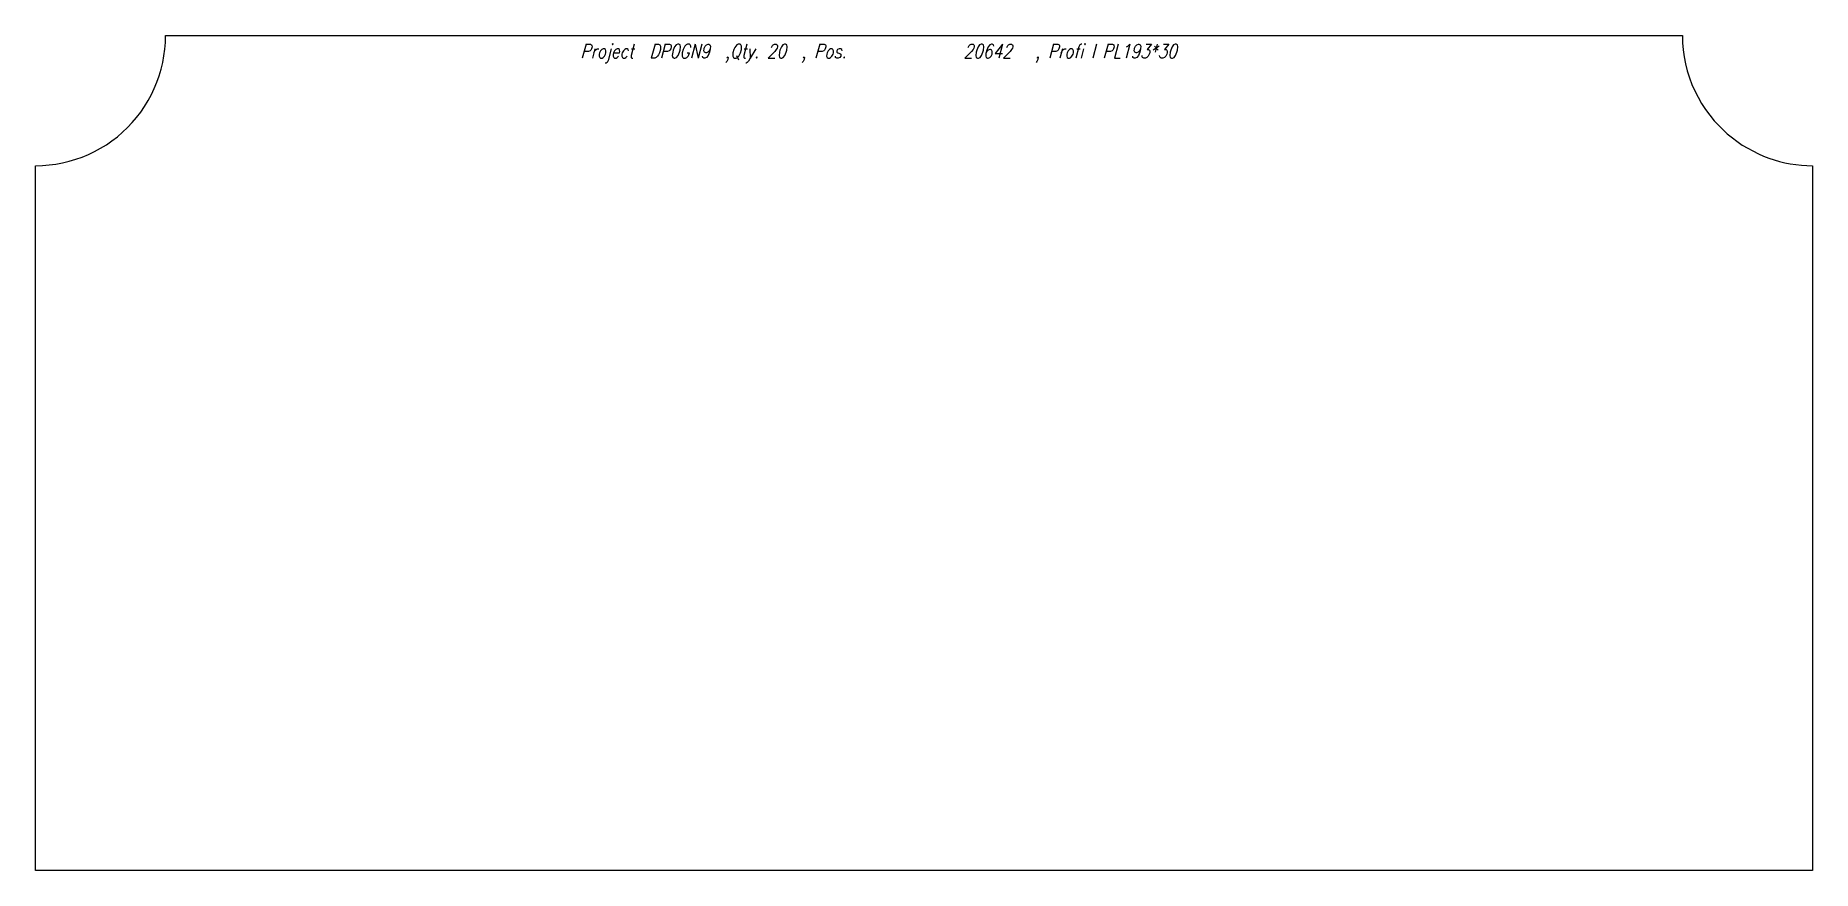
# Model space of a CAD drawing. Extents: x 0 to 410, y -96 to 96.
import ezdxf

# ---------------------------------------------------------------- set-up
doc = ezdxf.new("R2010")
doc.units = 0
doc.header["$LTSCALE"] = 10
doc.layers.add('TEILE', color=7, linetype='CONTINUOUS')
doc.layers.add('UNTERSCHRIFT', color=7, linetype='CONTINUOUS')
doc.styles.get("Standard").update_dxf_attribs({"font": 'ROMANS'})

msp = doc.modelspace()

# ---------------------------------------------------------------- linework, layer by layer
at = {"layer": 'TEILE', "color": 2}
for p, q in [((29.835655, 93.114159), (29.958885, 94.679932)), ((29.958885, 94.679932), (29.999998, 96.250008)), ((29.999998, 96.250008), (30, 96.25)), ((30, 96.25), (380, 96.25)), ((380, 96.25), (380.045227, 94.603134)), ((380.045227, 94.603134), (380.180817, 92.961243)), ((29.344429, 90.012657), (29.630651, 91.556969)), ((29.630651, 91.556969), (29.835655, 93.114159)), ((380.180817, 92.961243), (380.406311, 91.329269)), ((380.406311, 91.329269), (380.721069, 89.712143)), ((28.007416, 85.49897), (28.5317, 86.979492)), ((28.5317, 86.979492), (28.977776, 88.485428)), ((28.977776, 88.485428), (29.344429, 90.012657)), ((380.721069, 89.712143), (381.124115, 88.114716)), ((381.124115, 88.114716), (381.614227, 86.541832)), ((381.614227, 86.541832), (382.189972, 84.998238)), ((25.980768, 81.250008), (26.730202, 82.630295)), ((26.730202, 82.630295), (27.406368, 84.047913)), ((27.406368, 84.047913), (28.007416, 85.49897)), ((382.189972, 84.998238), (382.849579, 83.488556)), ((382.849579, 83.488556), (383.591064, 82.017372)), ((383.591064, 82.017372), (384.412201, 80.589104)), ((23.314388, 77.370392), (24.270517, 78.616447)), ((24.270517, 78.616447), (25.160124, 79.910835)), ((25.160124, 79.910835), (25.980768, 81.250008)), ((384.412201, 80.589104), (385.310486, 79.208069)), ((385.310486, 79.208069), (386.283234, 77.878426)), ((18.879622, 72.935623), (20.073929, 73.955658)), ((20.073929, 73.955658), (21.213211, 75.036804)), ((21.213211, 75.036804), (22.294353, 76.176086)), ((22.294353, 76.176086), (23.314388, 77.370392)), ((386.283234, 77.878426), (387.327515, 76.604195)), ((387.327515, 76.604195), (387.327545, 76.604179)), ((387.327545, 76.604179), (390.354156, 73.577507)), ((13.619724, 69.519806), (15.00001, 70.269234)), ((15.00001, 70.269234), (16.339184, 71.089882)), ((16.339184, 71.089882), (17.63357, 71.979492)), ((17.63357, 71.979492), (18.879622, 72.935623)), ((390.354156, 73.577507), (393.780792, 71.01239)), ((393.780792, 71.01239), (397.537537, 68.961037)), ((0, 66.25), (1.570077, 66.291107)), ((0, -96.25), (0, 66.25)), ((1.570077, 66.291107), (3.135853, 66.414337)), ((3.135853, 66.414337), (4.693035, 66.619347)), ((4.693035, 66.619347), (6.237354, 66.905563)), ((6.237354, 66.905563), (7.764575, 67.272217)), ((7.764575, 67.272217), (9.270515, 67.7183)), ((9.270515, 67.7183), (10.751046, 68.242584)), ((10.751046, 68.242584), (12.202108, 68.843636)), ((12.202108, 68.843636), (13.619724, 69.519806)), ((397.537537, 68.961037), (398.717651, 68.452354)), ((398.717651, 68.452354), (399.918518, 67.994675)), ((399.918518, 67.994675), (401.137848, 67.588837)), ((401.137848, 67.588837), (402.373413, 67.235596)), ((402.373413, 67.235596), (403.623047, 66.935593)), ((403.623047, 66.935593), (404.884338, 66.689384)), ((404.884338, 66.689384), (406.155029, 66.497414)), ((406.155029, 66.497414), (407.432739, 66.360046)), ((407.432739, 66.360046), (408.71521, 66.277527)), ((408.71521, 66.277527), (410, 66.25)), ((410, 66.25), (410, -96.25)), ((410, 66.25), (410, 66.25)), ((410, -96.25), (0, -96.25))]:
    msp.add_line(p, q, dxfattribs=at)

# ---------------------------------------------------------------- texts
at = {"layer": 'UNTERSCHRIFT', "color": 2, "oblique": 15, "width": 0.8}
for s, p in [('Project  DP0GN9  ,Qty. 20  , Pos. ', (125.700005, 91)), ('  , Profi l PL193*30', (227.099991, 91)), ('20642', (214.100006, 91))]:
    msp.add_text(s, height=3.25, dxfattribs=at).set_placement(p)

doc.saveas('drawing.dxf')
